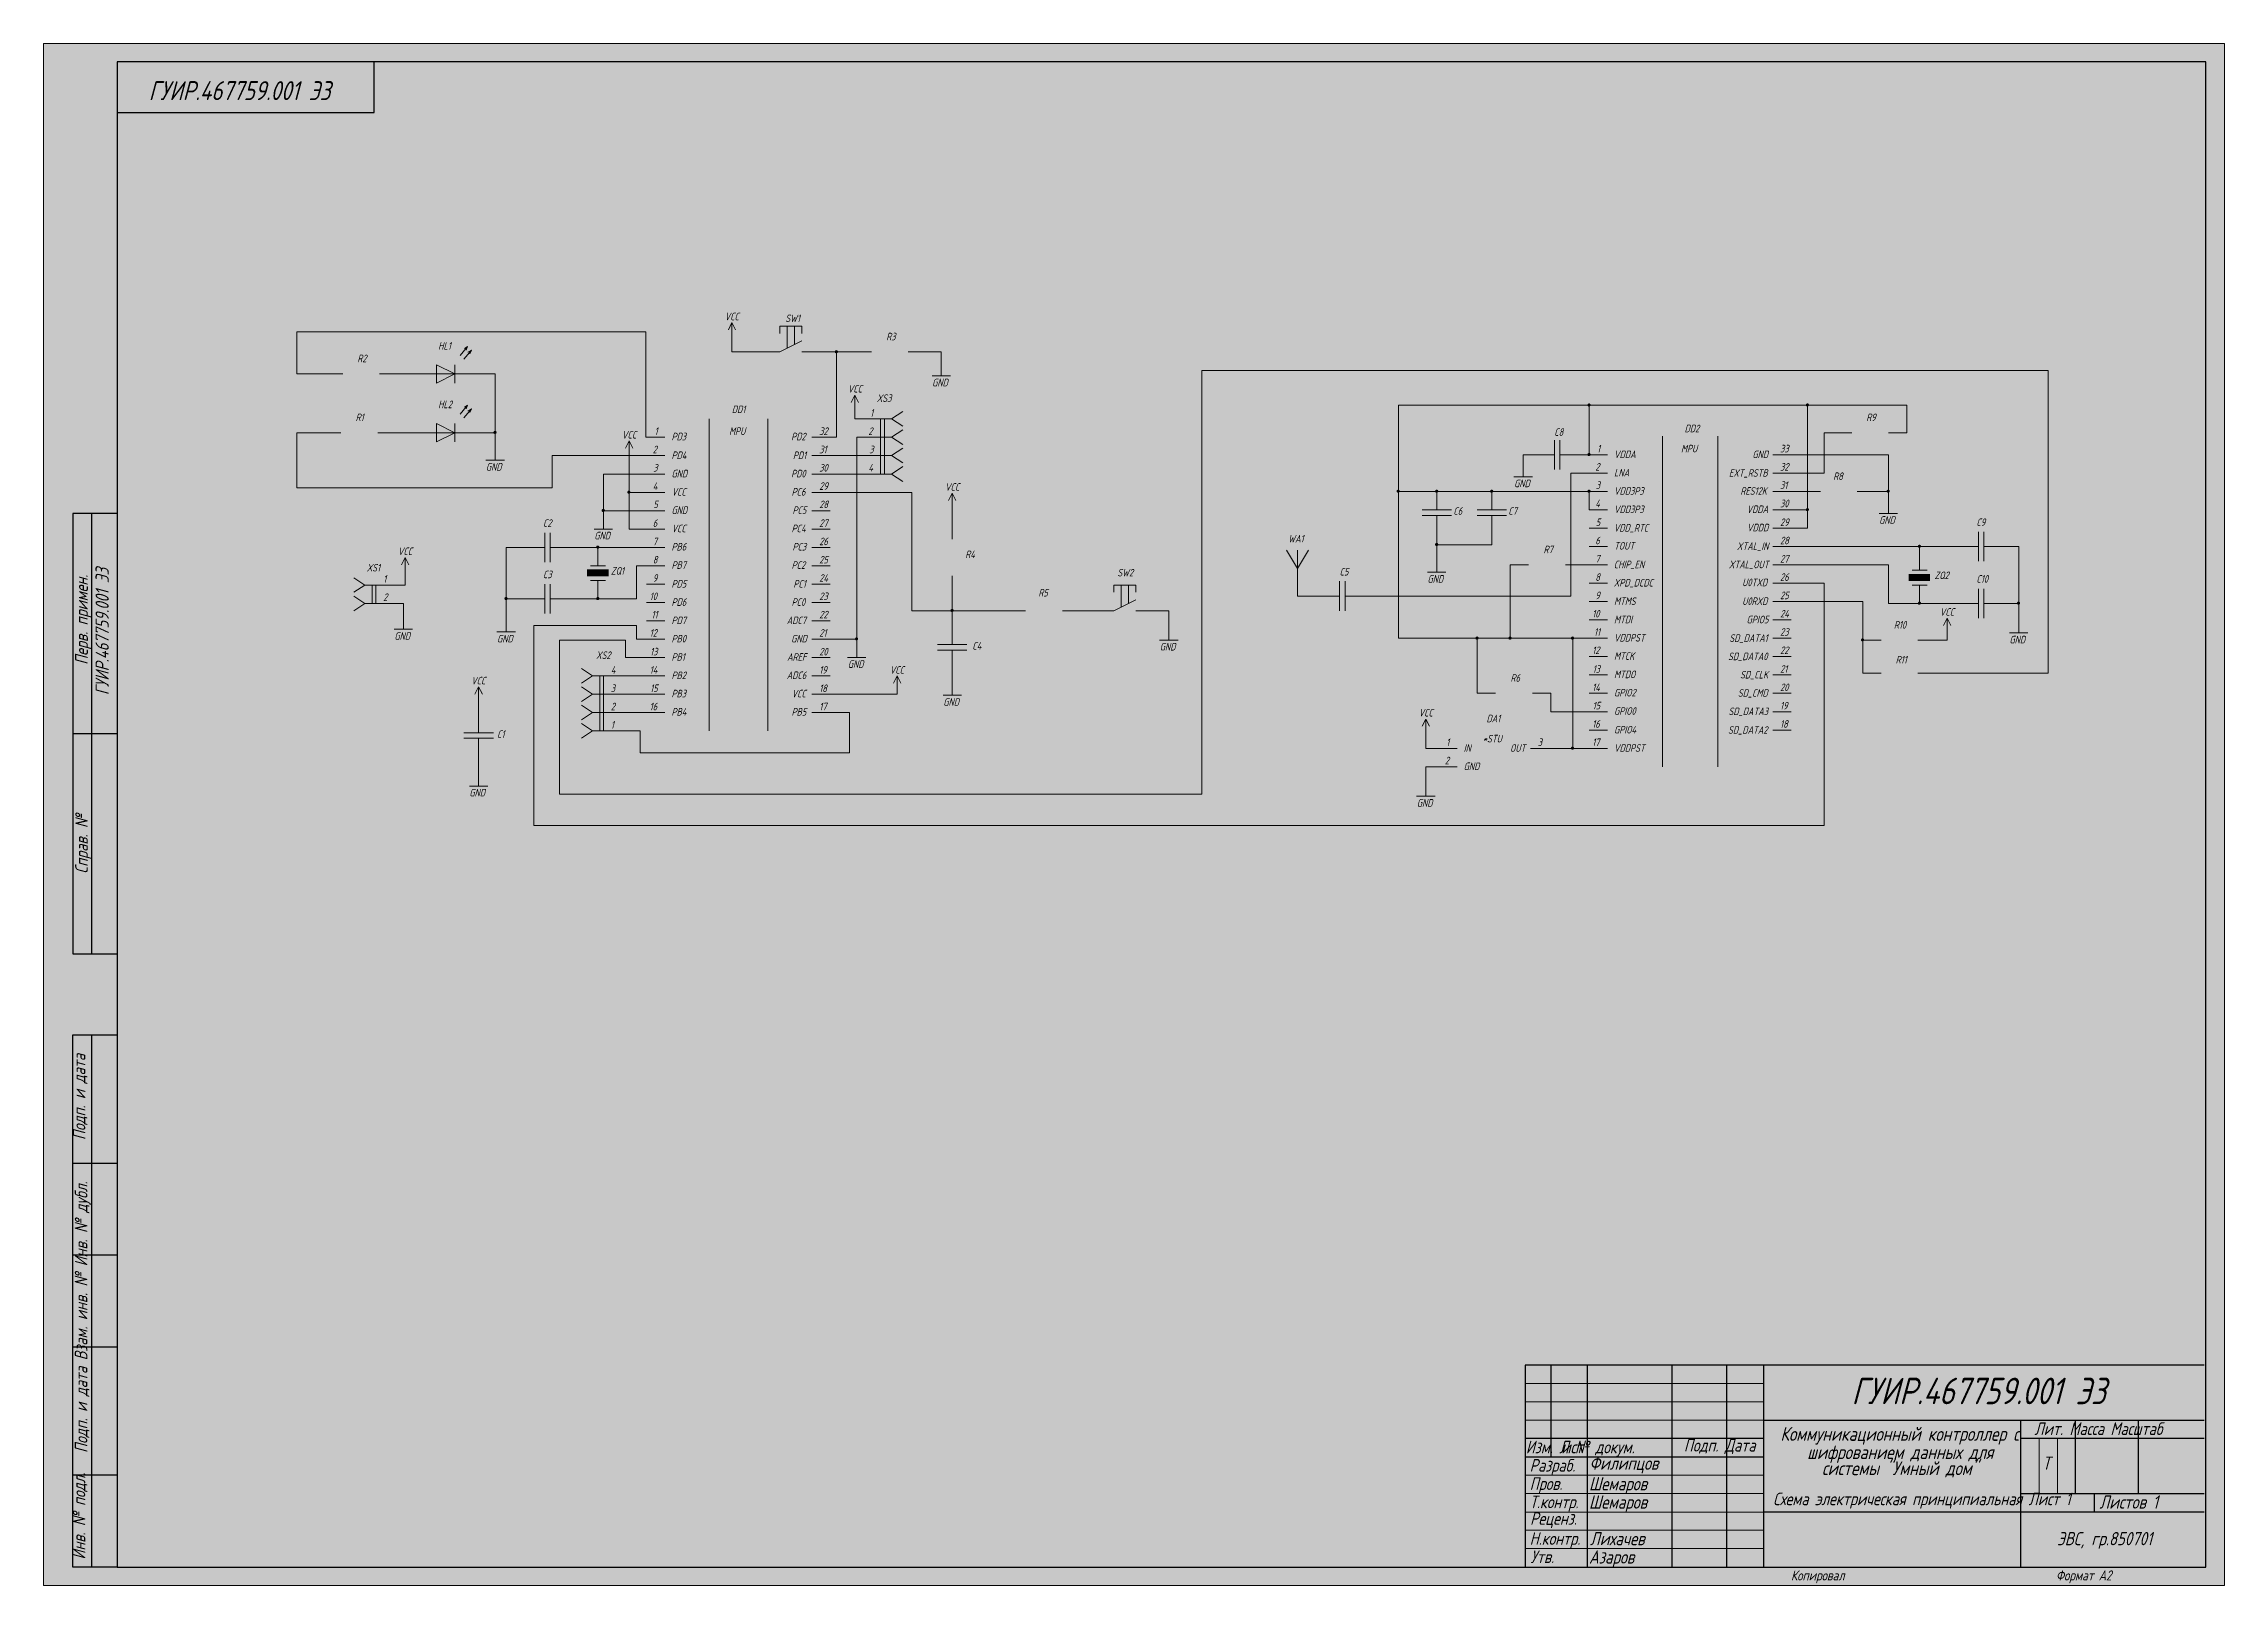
# Model space of a CAD drawing. Header units: millimetres. Extents: x 2077 to 4876, y 366 to 973.
# Drawn here: x 4267 to 4876, y 409 to 839 of the extents above; entities that cross this region are included whole.
import ezdxf

# ---------------------------------------------------------------- set-up
doc = ezdxf.new("R2010")
doc.units = ezdxf.units.MM
doc.layers.add('PDF_Geometry', color=7, linetype='Continuous')
doc.layers.add('PDF_Text', color=7, linetype='Continuous')
doc.layers.add('PDF_Solid Fills', color=7, linetype='Continuous', true_color=0x0d0d0d)
doc.styles.add('PDF GOST type A Italic', font='')
doc.styles.get('PDF GOST type A Italic').set_extended_font_data('GOST type A', italic=True)

msp = doc.modelspace()

# ---------------------------------------------------------------- hatches: boundary and pattern name
at = {"layer": 'PDF_Solid Fills', "true_color": 0xfdfdfd, "transparency": 33554559}
for points in [[(4384.47, 746.62, 0.414209), (4379.41, 751.68), (4379.41, 751.68, 0.413615), (4374.35, 746.63), (4374.35, 746.63, 0.414132), (4379.42, 741.56), (4379.42, 741.56, 0.413692)], [(4384.47, 730.23, 0.414209), (4379.41, 735.3), (4379.41, 735.3, 0.413615), (4374.35, 730.24), (4374.35, 730.24, 0.414132), (4379.42, 725.17), (4379.42, 725.17, 0.413692)]]:
    msp.add_hatch(color=7, dxfattribs=at).paths.add_polyline_path(points)
at = {"layer": 'PDF_Solid Fills', "transparency": 33554559}
for points in [[(4488.93, 752.76, 0.419491), (4488.48, 753.22), (4488.48, 753.22, 0.413793), (4488.02, 752.76), (4488.02, 752.76, 0.419865), (4488.48, 752.3), (4488.48, 752.3, 0.413405)], [(4488.93, 752.76, 0.419491), (4488.48, 753.22), (4488.48, 753.22, 0.413793), (4488.02, 752.76), (4488.02, 752.76, 0.419865), (4488.48, 752.3), (4488.48, 752.3, 0.413405)], [(4698.88, 737.9, 0.419491), (4698.42, 738.36), (4698.42, 738.36, 0.413793), (4697.97, 737.91), (4697.97, 737.91, 0.419491), (4698.43, 737.45), (4698.43, 737.45, 0.413793)], [(4698.88, 737.9, 0.419491), (4698.42, 738.36), (4698.42, 738.36, 0.413793), (4697.97, 737.91), (4697.97, 737.91, 0.419491), (4698.43, 737.45), (4698.43, 737.45, 0.413793)], [(4698.88, 737.9, 0.419491), (4698.42, 738.36), (4698.42, 738.36, 0.413793), (4697.97, 737.91), (4697.97, 737.91, 0.419491), (4698.43, 737.45), (4698.43, 737.45, 0.413793)], [(4759.8, 737.9, 0.419118), (4759.34, 738.36), (4759.34, 738.36, 0.413793), (4758.89, 737.91), (4758.89, 737.91, 0.419118), (4759.35, 737.45), (4759.35, 737.45, 0.413793)], [(4759.8, 737.9, 0.419118), (4759.34, 738.36), (4759.34, 738.36, 0.413793), (4758.89, 737.91), (4758.89, 737.91, 0.419118), (4759.35, 737.45), (4759.35, 737.45, 0.413793)], [(4393.71, 730.23, 0.419491), (4393.25, 730.69), (4393.25, 730.69, 0.414655), (4392.8, 730.24), (4392.8, 730.24, 0.419492), (4393.26, 729.78), (4393.26, 729.78, 0.412931)], [(4698.88, 724.09, 0.419865), (4698.42, 724.55), (4698.42, 724.55, 0.413793), (4697.97, 724.1), (4697.97, 724.1, 0.419865), (4698.43, 723.64), (4698.43, 723.64, 0.413793)], [(4698.88, 724.09, 0.419865), (4698.42, 724.55), (4698.42, 724.55, 0.413793), (4697.97, 724.1), (4697.97, 724.1, 0.419865), (4698.43, 723.64), (4698.43, 723.64, 0.413793)], [(4698.88, 724.09, 0.419865), (4698.42, 724.55), (4698.42, 724.55, 0.413793), (4697.97, 724.1), (4697.97, 724.1, 0.419865), (4698.43, 723.64), (4698.43, 723.64, 0.413793)], [(4698.88, 724.09, 0.419865), (4698.42, 724.55), (4698.42, 724.55, 0.413793), (4697.97, 724.1), (4697.97, 724.1, 0.419865), (4698.43, 723.64), (4698.43, 723.64, 0.413793)], [(4431.06, 713.58, 0.419966), (4430.6, 714.04), (4430.6, 714.04, 0.413793), (4430.15, 713.59), (4430.15, 713.59, 0.419118), (4430.61, 713.13), (4430.61, 713.13, 0.414655)], [(4431.06, 713.58, 0.419966), (4430.6, 714.04), (4430.6, 714.04, 0.413793), (4430.15, 713.59), (4430.15, 713.59, 0.419118), (4430.61, 713.13), (4430.61, 713.13, 0.414655)], [(4645.63, 713.85, 0.418644), (4645.17, 714.3), (4645.17, 714.3, 0.413793), (4644.72, 713.85), (4644.72, 713.85, 0.419491), (4645.18, 713.4), (4645.18, 713.4, 0.412931)], [(4645.63, 713.85, 0.418644), (4645.17, 714.3), (4645.17, 714.3, 0.413793), (4644.72, 713.85), (4644.72, 713.85, 0.419491), (4645.18, 713.4), (4645.18, 713.4, 0.412931)], [(4645.63, 713.85, 0.418644), (4645.17, 714.3), (4645.17, 714.3, 0.413793), (4644.72, 713.85), (4644.72, 713.85, 0.419491), (4645.18, 713.4), (4645.18, 713.4, 0.412931)], [(4656.38, 713.85, 0.419491), (4655.92, 714.3), (4655.92, 714.3, 0.413793), (4655.47, 713.85), (4655.47, 713.85, 0.419491), (4655.93, 713.4), (4655.93, 713.4, 0.413793)], [(4656.38, 713.85, 0.419491), (4655.92, 714.3), (4655.92, 714.3, 0.413793), (4655.47, 713.85), (4655.47, 713.85, 0.419491), (4655.93, 713.4), (4655.93, 713.4, 0.413793)], [(4656.38, 713.85, 0.419491), (4655.92, 714.3), (4655.92, 714.3, 0.413793), (4655.47, 713.85), (4655.47, 713.85, 0.419491), (4655.93, 713.4), (4655.93, 713.4, 0.413793)], [(4656.38, 713.85, 0.419491), (4655.92, 714.3), (4655.92, 714.3, 0.413793), (4655.47, 713.85), (4655.47, 713.85, 0.419491), (4655.93, 713.4), (4655.93, 713.4, 0.413793)], [(4671.73, 713.85, 0.419491), (4671.27, 714.3), (4671.27, 714.3, 0.413793), (4670.82, 713.85), (4670.82, 713.85, 0.419491), (4671.28, 713.4), (4671.28, 713.4, 0.413793)], [(4671.73, 713.85, 0.419491), (4671.27, 714.3), (4671.27, 714.3, 0.413793), (4670.82, 713.85), (4670.82, 713.85, 0.419491), (4671.28, 713.4), (4671.28, 713.4, 0.413793)], [(4671.73, 713.85, 0.419491), (4671.27, 714.3), (4671.27, 714.3, 0.413793), (4670.82, 713.85), (4670.82, 713.85, 0.419491), (4671.28, 713.4), (4671.28, 713.4, 0.413793)], [(4671.73, 713.85, 0.419491), (4671.27, 714.3), (4671.27, 714.3, 0.413793), (4670.82, 713.85), (4670.82, 713.85, 0.419491), (4671.28, 713.4), (4671.28, 713.4, 0.413793)], [(4698.88, 713.85, 0.419491), (4698.42, 714.3), (4698.42, 714.3, 0.413793), (4697.97, 713.85), (4697.97, 713.85, 0.419491), (4698.43, 713.4), (4698.43, 713.4, 0.413793)], [(4698.88, 713.85, 0.419491), (4698.42, 714.3), (4698.42, 714.3, 0.413793), (4697.97, 713.85), (4697.97, 713.85, 0.419491), (4698.43, 713.4), (4698.43, 713.4, 0.413793)], [(4698.88, 713.85, 0.419491), (4698.42, 714.3), (4698.42, 714.3, 0.413793), (4697.97, 713.85), (4697.97, 713.85, 0.419491), (4698.43, 713.4), (4698.43, 713.4, 0.413793)], [(4698.88, 713.85, 0.419491), (4698.42, 714.3), (4698.42, 714.3, 0.413793), (4697.97, 713.85), (4697.97, 713.85, 0.419491), (4698.43, 713.4), (4698.43, 713.4, 0.413793)], [(4782.33, 713.85, 0.419118), (4781.87, 714.3), (4781.87, 714.3, 0.413793), (4781.42, 713.85), (4781.42, 713.85, 0.419118), (4781.88, 713.4), (4781.88, 713.4, 0.413793)], [(4782.33, 713.85, 0.419118), (4781.87, 714.3), (4781.87, 714.3, 0.413793), (4781.42, 713.85), (4781.42, 713.85, 0.419118), (4781.88, 713.4), (4781.88, 713.4, 0.413793)], [(4423.91, 708.49, 0.419492), (4423.45, 708.94), (4423.45, 708.94, 0.414655), (4423, 708.49), (4423, 708.49, 0.419491), (4423.45, 708.03), (4423.45, 708.03, 0.412931)], [(4423.91, 708.49, 0.419492), (4423.45, 708.94), (4423.45, 708.94, 0.414655), (4423, 708.49), (4423, 708.49, 0.419491), (4423.45, 708.03), (4423.45, 708.03, 0.412931)], [(4423.91, 708.49, 0.419492), (4423.45, 708.94), (4423.45, 708.94, 0.414655), (4423, 708.49), (4423, 708.49, 0.419491), (4423.45, 708.03), (4423.45, 708.03, 0.412931)], [(4759.8, 708.72, 0.419491), (4759.34, 709.18), (4759.34, 709.18, 0.413793), (4758.89, 708.73), (4758.89, 708.73, 0.419491), (4759.35, 708.27), (4759.35, 708.27, 0.413793)], [(4759.8, 708.72, 0.419491), (4759.34, 709.18), (4759.34, 709.18, 0.413793), (4758.89, 708.73), (4758.89, 708.73, 0.419491), (4759.35, 708.27), (4759.35, 708.27, 0.413793)], [(4759.8, 708.72, 0.419491), (4759.34, 709.18), (4759.34, 709.18, 0.413793), (4758.89, 708.73), (4758.89, 708.73, 0.419491), (4759.35, 708.27), (4759.35, 708.27, 0.413793)], [(4422.37, 698.24, 0.419118), (4421.91, 698.7), (4421.91, 698.7, 0.414655), (4421.46, 698.25), (4421.46, 698.25, 0.420814), (4421.92, 697.79), (4421.92, 697.79, 0.414655)], [(4422.37, 698.24, 0.419118), (4421.91, 698.7), (4421.91, 698.7, 0.414655), (4421.46, 698.25), (4421.46, 698.25, 0.420814), (4421.92, 697.79), (4421.92, 697.79, 0.414655)], [(4422.37, 698.24, 0.419118), (4421.91, 698.7), (4421.91, 698.7, 0.414655), (4421.46, 698.25), (4421.46, 698.25, 0.420814), (4421.92, 697.79), (4421.92, 697.79, 0.414655)], [(4656.38, 698.99, 0.419865), (4655.92, 699.45), (4655.92, 699.45, 0.413793), (4655.47, 699), (4655.47, 699, 0.419865), (4655.93, 698.54), (4655.93, 698.54, 0.413793)], [(4656.38, 698.99, 0.419865), (4655.92, 699.45), (4655.92, 699.45, 0.413793), (4655.47, 699), (4655.47, 699, 0.419865), (4655.93, 698.54), (4655.93, 698.54, 0.413793)], [(4656.38, 698.99, 0.419865), (4655.92, 699.45), (4655.92, 699.45, 0.413793), (4655.47, 699), (4655.47, 699, 0.419865), (4655.93, 698.54), (4655.93, 698.54, 0.413793)], [(4791.04, 698.5, 0.419865), (4790.58, 698.95), (4790.58, 698.95, 0.413793), (4790.13, 698.5), (4790.13, 698.5, 0.419865), (4790.59, 698.04), (4790.59, 698.04, 0.413793)], [(4791.04, 698.5, 0.419865), (4790.58, 698.95), (4790.58, 698.95, 0.413793), (4790.13, 698.5), (4790.13, 698.5, 0.419865), (4790.59, 698.04), (4790.59, 698.04, 0.413793)], [(4396.77, 683.91, 0.419118), (4396.32, 684.37), (4396.32, 684.37, 0.413793), (4395.87, 683.91), (4395.87, 683.91, 0.419966), (4396.32, 683.46), (4396.32, 683.46, 0.414655)], [(4396.77, 683.91, 0.419118), (4396.32, 684.37), (4396.32, 684.37, 0.413793), (4395.87, 683.91), (4395.87, 683.91, 0.419966), (4396.32, 683.46), (4396.32, 683.46, 0.414655)], [(4422.37, 683.91, 0.419118), (4421.91, 684.37), (4421.91, 684.37, 0.414655), (4421.46, 683.91), (4421.46, 683.91, 0.420814), (4421.92, 683.46), (4421.92, 683.46, 0.414655)], [(4422.37, 683.91, 0.419118), (4421.91, 684.37), (4421.91, 684.37, 0.414655), (4421.46, 683.91), (4421.46, 683.91, 0.420814), (4421.92, 683.46), (4421.92, 683.46, 0.414655)], [(4791.04, 682.61, 0.419865), (4790.58, 683.07), (4790.58, 683.07, 0.413793), (4790.13, 682.62), (4790.13, 682.62, 0.419865), (4790.59, 682.16), (4790.59, 682.16, 0.413793)], [(4791.04, 682.61, 0.419865), (4790.58, 683.07), (4790.58, 683.07, 0.413793), (4790.13, 682.62), (4790.13, 682.62, 0.419865), (4790.59, 682.16), (4790.59, 682.16, 0.413793)], [(4818.69, 682.61, 0.419491), (4818.24, 683.07), (4818.24, 683.07, 0.413318), (4817.78, 682.62), (4817.78, 682.62, 0.419018), (4818.24, 682.16), (4818.24, 682.16, 0.413793)], [(4818.69, 682.61, 0.419491), (4818.24, 683.07), (4818.24, 683.07, 0.413318), (4817.78, 682.62), (4817.78, 682.62, 0.419018), (4818.24, 682.16), (4818.24, 682.16, 0.413793)], [(4818.69, 682.61, 0.419491), (4818.24, 683.07), (4818.24, 683.07, 0.413318), (4817.78, 682.62), (4817.78, 682.62, 0.419018), (4818.24, 682.16), (4818.24, 682.16, 0.413793)], [(4521.19, 680.58, 0.419118), (4520.73, 681.04), (4520.73, 681.04, 0.413793), (4520.28, 680.58), (4520.28, 680.58, 0.419491), (4520.74, 680.13), (4520.74, 680.13, 0.413405)], [(4521.19, 680.58, 0.419118), (4520.73, 681.04), (4520.73, 681.04, 0.413793), (4520.28, 680.58), (4520.28, 680.58, 0.419491), (4520.74, 680.13), (4520.74, 680.13, 0.413405)], [(4494.55, 672.64, 0.419018), (4494.09, 673.1), (4494.09, 673.1, 0.413793), (4493.64, 672.65), (4493.64, 672.65, 0.419018), (4494.1, 672.19), (4494.1, 672.19, 0.412069)], [(4494.55, 672.64, 0.419018), (4494.09, 673.1), (4494.09, 673.1, 0.413793), (4493.64, 672.65), (4493.64, 672.65, 0.419018), (4494.1, 672.19), (4494.1, 672.19, 0.412069)], [(4667.64, 672.87, 0.419118), (4667.19, 673.33), (4667.19, 673.33, 0.413793), (4666.73, 672.88), (4666.73, 672.88, 0.419118), (4667.19, 672.42), (4667.19, 672.42, 0.413793)], [(4676.85, 672.87, 0.419491), (4676.39, 673.33), (4676.39, 673.33, 0.413793), (4675.94, 672.88), (4675.94, 672.88, 0.419491), (4676.4, 672.42), (4676.4, 672.42, 0.413793)], [(4694.28, 672.87, 0.419491), (4693.82, 673.33), (4693.82, 673.33, 0.413793), (4693.37, 672.88), (4693.37, 672.88, 0.419491), (4693.83, 672.42), (4693.83, 672.42, 0.413793)], [(4694.28, 672.87, 0.419491), (4693.82, 673.33), (4693.82, 673.33, 0.413793), (4693.37, 672.88), (4693.37, 672.88, 0.419491), (4693.83, 672.42), (4693.83, 672.42, 0.413793)], [(4775.18, 672.38, 0.418172), (4774.72, 672.84), (4774.72, 672.84, 0.412931), (4774.27, 672.39), (4774.27, 672.39, 0.419865), (4774.73, 671.93), (4774.73, 671.93, 0.412931)], [(4775.18, 672.38, 0.418172), (4774.72, 672.84), (4774.72, 672.84, 0.412931), (4774.27, 672.39), (4774.27, 672.39, 0.419865), (4774.73, 671.93), (4774.73, 671.93, 0.412931)], [(4775.18, 672.38, 0.418172), (4774.72, 672.84), (4774.72, 672.84, 0.412931), (4774.27, 672.39), (4774.27, 672.39, 0.419865), (4774.73, 671.93), (4774.73, 671.93, 0.412931)], [(4775.18, 672.38, 0.418172), (4774.72, 672.84), (4774.72, 672.84, 0.412931), (4774.27, 672.39), (4774.27, 672.39, 0.419865), (4774.73, 671.93), (4774.73, 671.93, 0.412931)], [(4694.28, 642.16, 0.419491), (4693.82, 642.62), (4693.82, 642.62, 0.413793), (4693.37, 642.16), (4693.37, 642.16, 0.420339), (4693.83, 641.71), (4693.83, 641.71, 0.414655)]]:
    msp.add_hatch(color=256, dxfattribs=at).paths.add_polyline_path(points)

# ---------------------------------------------------------------- linework, layer by layer
at = {"layer": 'PDF_Geometry', "lineweight": 9}
msp.add_lwpolyline([(4267.34, 838.71), (4875.66, 838.71), (4875.66, 408.61), (4267.34, 408.61)], close=True, dxfattribs=at)
at = {"layer": 'PDF_Geometry', "lineweight": 25}
for points in [[(4287.81, 819.52), (4359.5, 819.52), (4359.5, 833.85)], [(4287.81, 707.64), (4275.53, 707.64), (4275.53, 584.76), (4287.81, 584.76)], [(4280.66, 707.64), (4280.66, 584.76)], [(4287.81, 646.2), (4275.53, 646.2)], [(4287.81, 413.74), (4275.53, 413.74), (4275.53, 562.24), (4287.81, 562.24)], [(4280.66, 562.24), (4280.66, 413.74)], [(4275.53, 526.39), (4287.81, 526.39)], [(4287.81, 500.77), (4275.53, 500.77)], [(4275.53, 475.17), (4287.81, 475.17)], [(4870.01, 470.05), (4680.57, 470.05), (4680.57, 413.74)], [(4687.73, 470.05), (4687.73, 444.46)], [(4697.97, 413.74), (4697.97, 470.05)], [(4721.54, 470.05), (4721.54, 413.74)], [(4736.88, 413.74), (4736.88, 470.05)], [(4747.14, 470.05), (4747.14, 413.74)], [(4747.14, 454.7), (4870.01, 454.7)], [(4818.83, 454.7), (4818.83, 413.74)], [(4834.17, 434.21), (4834.17, 454.7)], [(4851.6, 454.7), (4851.6, 434.21)], [(4747.14, 449.58), (4680.57, 449.58)], [(4680.57, 444.46), (4747.14, 444.46)], [(4870.01, 449.58), (4818.83, 449.58)], [(4287.81, 439.33), (4275.53, 439.33)], [(4818.83, 434.21), (4870.01, 434.21)], [(4839.3, 434.21), (4839.3, 429.08)], [(4870.01, 429.08), (4747.14, 429.08)]]:
    msp.add_lwpolyline(points, dxfattribs=at)
msp.add_lwpolyline([(4287.81, 833.62), (4287.81, 413.74), (4870.53, 413.74), (4870.53, 833.62)], close=True, dxfattribs=at)
at = {"layer": 'PDF_Geometry', "lineweight": 9}
for points in [[(4458.35, 758.86), (4459.36, 760.89), (4459.36, 755.77)], [(4460.37, 758.86), (4459.36, 760.89)], [(4478.82, 755.77), (4472.68, 752.69), (4467.55, 752.69)], [(4472.68, 757.82), (4472.68, 759.88), (4478.82, 759.88), (4478.82, 757.82)], [(4474.71, 753.74), (4474.71, 759.88)], [(4476.77, 759.88), (4476.77, 754.76)], [(4369.23, 746.55), (4374.35, 746.55), (4376.93, 746.55), (4376.93, 749.13), (4382.02, 746.55), (4376.93, 744.01), (4376.93, 746.55), (4382.02, 746.55), (4382.02, 749.13)], [(4383.56, 751.68), (4385.62, 754.23)], [(4384.6, 750.67), (4386.66, 753.22)], [(4384.71, 753.63), (4385.62, 754.23), (4385.25, 753.22)], [(4385.72, 752.62), (4386.66, 753.22), (4386.26, 752.18)], [(4478.82, 752.69), (4483.94, 752.69)], [(4498.28, 752.69), (4493.15, 752.69)], [(4508.53, 752.69), (4513.62, 752.69)], [(4517.73, 746.04), (4517.73, 751.16)], [(4350.82, 746.55), (4345.69, 746.55)], [(4361.03, 746.55), (4366.16, 746.55)], [(4389.73, 746.55), (4384.6, 746.55), (4382.02, 746.55), (4382.02, 744.01)], [(4520.28, 746.04), (4515.19, 746.04)], [(4383.56, 735.3), (4385.62, 737.84)], [(4384.6, 734.28), (4386.66, 736.83)], [(4384.71, 737.27), (4385.62, 737.84), (4385.25, 736.83)], [(4385.72, 736.23), (4386.66, 736.83), (4386.26, 735.82)], [(4492.63, 738.63), (4493.67, 740.68), (4493.67, 735.55)], [(4494.68, 738.63), (4493.67, 740.68)], [(4506.99, 731.97), (4503.9, 734.02), (4506.99, 736.07)], [(4350.29, 730.17), (4345.17, 730.17)], [(4360.54, 730.17), (4365.67, 730.17)], [(4369.23, 730.17), (4374.35, 730.17), (4376.93, 730.17), (4376.93, 732.74), (4382.02, 730.17), (4376.93, 727.63), (4376.93, 730.17), (4382.02, 730.17), (4382.02, 732.74)], [(4389.73, 730.17), (4384.6, 730.17), (4382.02, 730.17), (4382.02, 727.63)], [(4452.97, 734.02), (4452.97, 646.96)], [(4469.35, 734.02), (4469.35, 646.96)], [(4500.82, 734.02), (4495.7, 734.02)], [(4503.9, 718.65), (4500.82, 718.65), (4500.82, 734.02), (4503.9, 734.02)], [(4501.87, 718.65), (4501.87, 734.02)], [(4506.99, 726.84), (4503.9, 728.89), (4506.99, 730.95)], [(4771.72, 730.17), (4766.59, 730.17)], [(4781.94, 730.17), (4787.07, 730.17)], [(4393.31, 722.5), (4393.31, 727.63)], [(4429.66, 725.83), (4430.67, 727.88), (4430.67, 722.75)], [(4431.71, 725.83), (4430.67, 727.88)], [(4440.66, 728.89), (4435.54, 728.89)], [(4481.63, 728.89), (4486.76, 728.89)], [(4503.9, 728.89), (4500.82, 728.89), (4495.7, 728.89)], [(4506.99, 721.72), (4503.9, 723.77), (4506.99, 725.83)], [(4688.76, 724.03), (4683.64, 724.03)], [(4688.76, 728.12), (4688.76, 719.92)], [(4690.3, 728.12), (4690.3, 719.92)], [(4690.3, 724.03), (4695.42, 724.03)], [(4703.61, 724.03), (4698.49, 724.03)], [(4718.96, 729.16), (4718.96, 637)], [(4734.34, 729.16), (4734.34, 637)], [(4749.68, 724.03), (4754.81, 724.03)], [(4395.87, 722.5), (4390.74, 722.5)], [(4440.66, 723.77), (4435.54, 723.77)], [(4440.66, 718.65), (4435.54, 718.65)], [(4481.63, 723.77), (4486.76, 723.77)], [(4481.63, 718.65), (4486.76, 718.65)], [(4503.9, 723.77), (4500.82, 723.77), (4495.7, 723.77)], [(4500.82, 718.65), (4495.7, 718.65)], [(4506.99, 716.59), (4503.9, 718.65), (4506.99, 720.7)], [(4682.62, 717.89), (4677.5, 717.89)], [(4680.05, 717.89), (4680.05, 723.02)], [(4703.61, 718.91), (4698.49, 718.91)], [(4749.68, 718.91), (4754.81, 718.91)], [(4440.66, 713.52), (4435.54, 713.52)], [(4481.63, 713.52), (4486.76, 713.52)], [(4519.78, 711.23), (4520.8, 713.29), (4520.8, 708.17)], [(4521.82, 711.23), (4520.8, 713.29)], [(4655.99, 708.66), (4655.99, 713.78)], [(4671.33, 708.66), (4671.33, 713.78)], [(4703.61, 713.78), (4698.49, 713.78)], [(4749.68, 713.78), (4754.81, 713.78)], [(4763, 713.78), (4757.87, 713.78)], [(4773.25, 713.78), (4778.38, 713.78)], [(4781.94, 707.64), (4781.94, 712.77)], [(4423.52, 703.3), (4423.52, 708.42)], [(4440.66, 708.42), (4435.54, 708.42)], [(4481.63, 708.42), (4486.76, 708.42)], [(4651.88, 708.66), (4660.07, 708.66)], [(4651.88, 707.12), (4660.07, 707.12)], [(4655.99, 707.12), (4655.99, 702.03)], [(4667.25, 708.66), (4675.45, 708.66)], [(4667.25, 707.12), (4675.45, 707.12)], [(4671.33, 707.12), (4671.33, 702.03)], [(4703.61, 708.66), (4698.49, 708.66)], [(4749.68, 708.66), (4754.81, 708.66)], [(4784.51, 707.64), (4779.39, 707.64)], [(4407.13, 702.26), (4407.13, 694.07)], [(4408.66, 702.26), (4408.66, 694.07)], [(4426.07, 703.3), (4420.94, 703.3)], [(4440.66, 703.3), (4435.54, 703.3)], [(4481.63, 703.3), (4486.76, 703.3)], [(4520.8, 700.46), (4520.8, 705.59)], [(4703.61, 703.56), (4698.49, 703.56)], [(4749.68, 703.56), (4754.81, 703.56)], [(4807.04, 702.52), (4807.04, 694.32)], [(4808.57, 702.52), (4808.57, 694.32)], [(4367.2, 693.31), (4368.21, 695.37), (4368.21, 690.24)], [(4369.23, 693.31), (4368.21, 695.37)], [(4407.13, 698.18), (4402, 698.18)], [(4408.66, 698.18), (4413.79, 698.18)], [(4421.98, 693.05), (4421.98, 698.18)], [(4440.66, 698.18), (4435.54, 698.18)], [(4481.63, 698.18), (4486.76, 698.18)], [(4620.14, 697.4), (4617.07, 692.27), (4614.01, 697.4)], [(4617.07, 687.17), (4617.07, 692.27), (4617.07, 697.4)], [(4655.99, 691.26), (4655.99, 696.38)], [(4703.61, 698.43), (4698.49, 698.43)], [(4749.68, 698.43), (4754.81, 698.43)], [(4790.65, 691.78), (4790.65, 696.9)], [(4807.04, 698.43), (4801.92, 698.43)], [(4808.57, 698.43), (4813.7, 698.43)], [(4353.88, 689.72), (4356.95, 687.66), (4353.88, 685.64)], [(4356.95, 687.66), (4360.02, 687.66), (4360.02, 682.55), (4356.95, 682.55)], [(4359.01, 687.66), (4359.01, 682.55)], [(4360.02, 687.66), (4365.15, 687.66)], [(4407.13, 687.93), (4407.13, 679.74)], [(4408.66, 687.93), (4408.66, 679.74)], [(4419.93, 693.05), (4424.04, 693.05)], [(4419.93, 688.96), (4424.04, 688.96)], [(4421.98, 688.96), (4421.98, 683.84)], [(4440.66, 693.05), (4435.54, 693.05)], [(4440.66, 687.93), (4435.54, 687.93)], [(4481.63, 693.05), (4486.76, 693.05)], [(4481.63, 687.93), (4486.76, 687.93)], [(4520.8, 690.24), (4520.8, 685.12)], [(4565.85, 685.64), (4565.85, 687.66), (4572.02, 687.66), (4572.02, 685.64)], [(4567.91, 681.53), (4567.91, 687.66)], [(4569.97, 687.66), (4569.97, 682.55)], [(4628.86, 688.71), (4628.86, 680.51)], [(4630.39, 688.71), (4630.39, 680.51)], [(4658.53, 691.26), (4653.41, 691.26)], [(4681.59, 693.31), (4676.46, 693.31)], [(4691.83, 693.31), (4696.96, 693.31)], [(4703.61, 693.31), (4698.49, 693.31)], [(4703.61, 688.19), (4698.49, 688.19)], [(4749.68, 693.31), (4754.81, 693.31)], [(4749.68, 688.19), (4754.81, 688.19)], [(4788.6, 691.78), (4792.71, 691.78)], [(4788.6, 687.66), (4792.71, 687.66)], [(4790.65, 687.66), (4790.65, 682.55)], [(4353.88, 684.6), (4356.95, 682.55), (4353.88, 680.51)], [(4360.02, 682.55), (4365.15, 682.55)], [(4407.13, 683.84), (4402, 683.84)], [(4408.66, 683.84), (4413.79, 683.84)], [(4440.66, 682.8), (4435.54, 682.8)], [(4481.63, 682.8), (4486.76, 682.8)], [(4572.02, 683.58), (4565.85, 680.51), (4560.76, 680.51)], [(4628.86, 684.6), (4623.73, 684.6)], [(4630.39, 684.6), (4635.52, 684.6)], [(4703.61, 683.07), (4698.49, 683.07)], [(4749.68, 683.07), (4754.81, 683.07)], [(4807.04, 682.55), (4801.92, 682.55)], [(4807.04, 686.65), (4807.04, 678.46)], [(4808.57, 686.65), (4808.57, 678.46)], [(4808.57, 682.55), (4813.7, 682.55)], [(4370.27, 675.39), (4365.15, 675.39)], [(4367.69, 675.39), (4367.69, 680.51)], [(4396.39, 674.61), (4396.39, 679.74)], [(4440.66, 677.67), (4435.54, 677.67)], [(4481.63, 677.67), (4486.76, 677.67)], [(4520.8, 671.05), (4520.8, 676.14)], [(4541.27, 680.51), (4536.18, 680.51)], [(4551.52, 680.51), (4556.65, 680.51)], [(4572.02, 680.51), (4577.12, 680.51)], [(4581.23, 672.32), (4581.23, 677.44)], [(4703.61, 677.94), (4698.49, 677.94)], [(4749.68, 677.94), (4754.81, 677.94)], [(4797.31, 676.41), (4798.32, 678.46), (4798.32, 673.33)], [(4799.37, 676.41), (4798.32, 678.46)], [(4818.3, 674.38), (4818.3, 679.47)], [(4398.94, 674.61), (4393.81, 674.61)], [(4440.66, 672.58), (4435.54, 672.58)], [(4481.63, 672.58), (4486.76, 672.58)], [(4494.16, 667.46), (4494.16, 672.58)], [(4516.72, 671.05), (4524.91, 671.05)], [(4516.72, 669.51), (4524.91, 669.51)], [(4520.8, 669.51), (4520.8, 664.39)], [(4583.78, 672.32), (4578.65, 672.32)], [(4703.61, 672.81), (4698.49, 672.81)], [(4749.68, 672.81), (4754.81, 672.81)], [(4779.91, 672.32), (4774.79, 672.32)], [(4790.13, 672.32), (4795.26, 672.32)], [(4820.86, 674.38), (4815.75, 674.38)], [(4417.38, 664.39), (4420.45, 662.33), (4417.38, 660.28)], [(4440.66, 667.46), (4435.54, 667.46)], [(4481.63, 667.46), (4486.76, 667.46)], [(4496.74, 667.46), (4491.62, 667.46)], [(4703.61, 667.72), (4698.49, 667.72)], [(4749.68, 667.72), (4754.81, 667.72)], [(4779.91, 663.09), (4774.79, 663.09)], [(4790.13, 663.09), (4795.26, 663.09)], [(4387.67, 657.2), (4388.68, 659.26), (4388.68, 654.14)], [(4389.73, 657.2), (4388.68, 659.26)], [(4417.38, 659.26), (4420.45, 657.2), (4417.38, 655.15)], [(4420.45, 662.33), (4423.52, 662.33), (4423.52, 646.96), (4420.45, 646.96)], [(4420.45, 657.2), (4423.52, 657.2), (4428.64, 657.2)], [(4422.5, 662.33), (4422.5, 646.96)], [(4423.52, 662.33), (4428.64, 662.33)], [(4440.66, 662.33), (4435.54, 662.33)], [(4440.66, 657.2), (4435.54, 657.2)], [(4481.63, 662.33), (4486.76, 662.33)], [(4481.63, 657.2), (4486.76, 657.2)], [(4504.42, 660.28), (4505.45, 662.33), (4505.45, 657.2)], [(4506.47, 660.28), (4505.45, 662.33)], [(4520.8, 656.95), (4520.8, 662.07)], [(4672.37, 657.47), (4667.25, 657.47)], [(4682.62, 657.47), (4687.73, 657.47)], [(4703.61, 662.59), (4698.49, 662.59)], [(4703.61, 657.47), (4698.49, 657.47)], [(4749.68, 662.59), (4754.81, 662.59)], [(4749.68, 657.47), (4754.81, 657.47)], [(4388.68, 646.47), (4388.68, 651.59)], [(4417.38, 654.14), (4420.45, 652.08), (4417.38, 650.03)], [(4420.45, 652.08), (4423.52, 652.08), (4428.64, 652.08)], [(4440.66, 652.08), (4435.54, 652.08)], [(4481.63, 652.08), (4486.76, 652.08)], [(4523.35, 656.95), (4518.25, 656.95)], [(4703.61, 652.34), (4698.49, 652.34)], [(4749.68, 652.34), (4754.81, 652.34)], [(4384.6, 646.47), (4392.8, 646.47)], [(4384.6, 644.93), (4392.8, 644.93)], [(4388.68, 644.93), (4388.68, 639.81)], [(4417.38, 649.01), (4420.45, 646.96), (4417.38, 644.93)], [(4423.52, 646.96), (4428.64, 646.96)], [(4651.88, 648.26), (4652.92, 650.29), (4652.92, 645.16)], [(4653.93, 648.26), (4652.92, 650.29)], [(4703.61, 647.22), (4698.49, 647.22)], [(4749.68, 647.22), (4754.81, 647.22)], [(4661.61, 642.1), (4656.51, 642.1)], [(4682.11, 642.1), (4687.23, 642.1)], [(4703.61, 642.1), (4698.49, 642.1)], [(4388.68, 631.61), (4388.68, 636.73)], [(4652.92, 628.8), (4652.92, 633.9)], [(4661.61, 637), (4656.51, 637)], [(4391.26, 631.61), (4386.14, 631.61)], [(4655.47, 628.8), (4650.34, 628.8)], [(4747.14, 464.93), (4680.57, 464.93)], [(4680.57, 459.83), (4747.14, 459.83)], [(4747.14, 454.7), (4680.57, 454.7)], [(4823.95, 434.21), (4823.95, 449.58)], [(4829.07, 449.58), (4829.07, 434.21)], [(4680.57, 439.33), (4747.14, 439.33)], [(4747.14, 434.21), (4680.57, 434.21)], [(4680.57, 429.08), (4747.14, 429.08)], [(4747.14, 423.98), (4680.57, 423.98)], [(4680.57, 418.86), (4747.14, 418.86)]]:
    msp.add_lwpolyline(points, dxfattribs=at)
at = {"layer": 'PDF_Geometry', "color": 28, "lineweight": 9, "true_color": 0x0d0d0d}
for points in [[(4435.54, 728.89), (4435.3, 728.89), (4435.3, 758.34), (4338.02, 758.34), (4338.02, 746.55), (4345.69, 746.55)], [(4467.55, 752.69), (4459.36, 752.69), (4459.36, 755.77)], [(4486.76, 728.89), (4488.54, 728.89), (4488.54, 752.69), (4483.94, 752.69)], [(4493.15, 752.69), (4488.54, 752.69)], [(4513.62, 752.69), (4517.73, 752.69), (4517.73, 751.16)], [(4366.16, 746.55), (4369.23, 746.55)], [(4389.73, 746.55), (4393.31, 746.55), (4393.31, 727.63)], [(4435.54, 667.46), (4429.66, 667.46), (4429.66, 672.32), (4411.22, 672.32), (4411.22, 629.3), (4590.44, 629.3), (4590.44, 747.57), (4826.5, 747.57), (4826.5, 663.09), (4795.26, 663.09)], [(4698.49, 737.84), (4645.24, 737.84), (4645.24, 713.78), (4655.99, 713.78), (4671.33, 713.78), (4698.49, 713.78), (4698.49, 708.66)], [(4759.41, 708.66), (4759.41, 737.84), (4698.49, 737.84), (4698.49, 724.03), (4695.42, 724.03)], [(4787.07, 730.17), (4787.07, 737.84), (4759.41, 737.84)], [(4435.54, 723.77), (4409.18, 723.77), (4409.18, 714.83), (4338.02, 714.83), (4338.02, 730.17), (4345.17, 730.17)], [(4365.67, 730.17), (4369.23, 730.17)], [(4389.73, 730.17), (4393.31, 730.17)], [(4495.7, 734.02), (4493.67, 734.02), (4493.67, 735.55)], [(4754.81, 718.91), (4764.01, 718.91), (4764.01, 730.17), (4766.59, 730.17)], [(4486.76, 672.58), (4494.16, 672.58), (4494.16, 728.89), (4495.7, 728.89)], [(4680.05, 723.02), (4680.05, 724.03), (4683.64, 724.03)], [(4754.81, 724.03), (4781.94, 724.03), (4781.94, 713.78)], [(4435.54, 708.42), (4423.52, 708.42), (4423.52, 718.65), (4435.54, 718.65)], [(4430.67, 713.52), (4430.67, 722.75)], [(4495.7, 723.77), (4486.76, 723.77)], [(4495.7, 718.65), (4486.76, 718.65)], [(4635.52, 684.6), (4693.37, 684.6), (4693.37, 718.91), (4698.49, 718.91)], [(4435.54, 703.3), (4430.67, 703.3), (4430.67, 713.52), (4435.54, 713.52)], [(4536.18, 680.51), (4520.8, 680.51), (4509.54, 680.51), (4509.54, 713.52), (4486.76, 713.52)], [(4645.24, 713.78), (4645.24, 672.81), (4693.89, 672.81)], [(4671.33, 713.78), (4671.33, 713.78)], [(4754.81, 713.78), (4757.87, 713.78)], [(4778.38, 713.78), (4781.94, 713.78), (4781.94, 712.77)], [(4520.8, 705.59), (4520.8, 708.17)], [(4754.81, 703.56), (4759.41, 703.56), (4759.41, 708.66), (4754.81, 708.66)], [(4655.99, 702.03), (4655.99, 698.93), (4671.33, 698.93), (4671.33, 702.03)], [(4402, 698.18), (4396.39, 698.18), (4396.39, 683.84), (4402, 683.84)], [(4413.79, 698.18), (4421.98, 698.18), (4435.54, 698.18)], [(4655.99, 698.93), (4655.99, 696.38)], [(4790.65, 698.43), (4754.81, 698.43)], [(4801.92, 698.43), (4790.65, 698.43), (4790.65, 696.9)], [(4813.7, 698.43), (4818.3, 698.43), (4818.3, 682.55), (4813.7, 682.55)], [(4365.15, 687.66), (4368.21, 687.66), (4368.21, 690.24)], [(4754.81, 688.19), (4764.01, 688.19), (4764.01, 620.6), (4404.06, 620.6), (4404.06, 676.41), (4432.73, 676.41), (4432.73, 672.58), (4435.54, 672.58)], [(4435.54, 693.05), (4432.73, 693.05), (4432.73, 683.84), (4413.79, 683.84)], [(4676.46, 693.31), (4676.46, 672.81)], [(4698.49, 693.31), (4696.96, 693.31)], [(4754.81, 693.31), (4781.94, 693.31), (4781.94, 682.55), (4801.92, 682.55)], [(4365.15, 682.55), (4367.69, 682.55), (4367.69, 680.51)], [(4396.39, 679.74), (4396.39, 683.84)], [(4520.8, 676.14), (4520.8, 685.12)], [(4617.07, 687.17), (4617.07, 684.6), (4623.73, 684.6)], [(4754.81, 683.07), (4774.79, 683.07), (4774.79, 672.32), (4774.79, 663.09)], [(4818.3, 682.55), (4818.3, 679.47)], [(4556.65, 680.51), (4560.76, 680.51)], [(4577.12, 680.51), (4581.23, 680.51), (4581.23, 677.44)], [(4667.25, 657.47), (4667.25, 672.81)], [(4698.49, 672.81), (4693.89, 672.81), (4693.89, 642.1)], [(4795.26, 672.32), (4798.32, 672.32), (4798.32, 673.33)], [(4520.8, 664.39), (4520.8, 662.07)], [(4428.64, 662.33), (4435.54, 662.33)], [(4428.64, 657.2), (4435.54, 657.2)], [(4486.76, 657.2), (4505.45, 657.2)], [(4698.49, 652.34), (4687.73, 652.34), (4687.73, 657.47)], [(4388.68, 651.59), (4388.68, 654.14)], [(4428.64, 652.08), (4435.54, 652.08)], [(4428.64, 646.96), (4433.76, 646.96), (4433.76, 640.82), (4492.14, 640.82), (4492.14, 652.08), (4486.76, 652.08)], [(4652.92, 645.16), (4652.92, 642.1), (4656.51, 642.1)], [(4388.68, 639.81), (4388.68, 636.73)], [(4698.49, 642.1), (4687.23, 642.1)], [(4652.92, 633.9), (4652.92, 637), (4656.51, 637)]]:
    msp.add_lwpolyline(points, dxfattribs=at)
at = {"layer": 'PDF_Solid Fills', "color": 7, "lineweight": 35, "true_color": 0xfbfbfb, "transparency": 33554559}
msp.add_solid([(4267.34, 408.74), (4875.58, 408.74), (4267.34, 838.71), (4875.58, 838.71)], dxfattribs=at)
at = {"layer": 'PDF_Solid Fills', "color": 7, "lineweight": 9, "true_color": 0xfdfdfd, "transparency": 33554559}
for points in [[(4508.39, 754.76), (4498.28, 754.76), (4508.39, 750.8), (4498.28, 750.8)], [(4360.91, 748.62), (4350.82, 748.62), (4360.91, 744.63), (4350.82, 744.63)], [(4360.41, 732.22), (4350.29, 732.22), (4360.41, 728.25), (4350.29, 728.25)], [(4481.5, 734.02), (4440.66, 734.02), (4481.5, 647.09), (4440.66, 647.09)], [(4781.81, 732.22), (4771.72, 732.22), (4781.81, 728.25), (4771.72, 728.25)], [(4749.56, 729.16), (4703.61, 729.16), (4749.56, 637.12), (4703.61, 637.12)], [(4773.12, 715.84), (4763, 715.84), (4773.12, 711.88), (4763, 711.88)], [(4522.73, 700.46), (4518.75, 700.46), (4522.73, 690.37), (4518.75, 690.37)], [(4691.7, 695.37), (4681.59, 695.37), (4691.7, 691.38), (4681.59, 691.38)], [(4424.92, 692.04), (4418.91, 692.04), (4424.92, 690.12), (4418.91, 690.12)], [(4793.59, 690.74), (4787.58, 690.74), (4793.59, 688.84), (4787.58, 688.84)], [(4551.4, 682.55), (4541.27, 682.55), (4551.4, 678.59), (4541.27, 678.59)], [(4790, 674.38), (4779.91, 674.38), (4790, 670.39), (4779.91, 670.39)], [(4790, 665.14), (4779.91, 665.14), (4790, 661.19), (4779.91, 661.19)], [(4682.5, 659.52), (4672.37, 659.52), (4682.5, 655.54), (4672.37, 655.54)], [(4681.98, 647.22), (4661.61, 647.22), (4681.98, 632), (4661.61, 632)]]:
    msp.add_solid(points, dxfattribs=at)

# ---------------------------------------------------------------- texts
at = {"layer": 'PDF_Text', "attachment_point": 7, "style": 'PDF GOST type A Italic'}
for s, insert, char_height in [('ГУИР.467759.001 ЭЗ', (4296.66, 822.96), 5.2823), ('VCC', (4457.31, 761.53), 2.113), ('HL1', (4377.39, 753.32), 2.113), ('VCC', (4491.67, 741.37), 2.113), ('GND', (4515.19, 743.11), 2.113), ('HL2', (4377.39, 737.01), 2.113), ('DD1', (4459.3, 735.64), 2.113), ('1', (4497.89, 734.64), 2.11), ('VCC', (4428.67, 728.54), 2.113), ('1', (4437.76, 729.54), 2.11), ('PD3', (4442.49, 728.04), 2.113), ('MPU', (4458.55, 729.54), 2.113), ('PD2', (4475.86, 728.04), 2.113), ('32', (4483.7, 729.54), 2.113), ('2', (4497.39, 729.54), 2.11), ('DD2', (4725.08, 730.29), 2.113), ('2', (4437.26, 724.44), 2.11), ('PD4', (4442.49, 722.82), 2.113), ('PD1', (4476.35, 722.82), 2.113), ('31', (4483.7, 724.43), 2.113), ('3', (4497.64, 724.44), 2.11), ('1', (4700.68, 724.68), 2.11), ('VDDA', (4705.41, 723.07), 2.113), ('MPU', (4724.08, 724.68), 2.113), ('GND', (4744, 723.07), 2.113), ('33', (4751.72, 724.68), 2.113), ('GND', (4390.71, 719.58), 2.113), ('3', (4437.39, 719.33), 2.11), ('GND', (4442.49, 717.71), 2.113), ('PD0', (4475.86, 717.71), 2.113), ('30', (4483.7, 719.33), 2.113), ('4', (4497.39, 719.33), 2.11), ('2', (4700.18, 719.58), 2.11), ('LNA', (4705.41, 717.96), 2.113), ('EXT_RSTB', (4737.45, 717.67), 2.113), ('32', (4751.72, 719.58), 2.113), ('4', (4437.26, 714.23), 2.11), ('VCC', (4442.49, 712.61), 2.113), ('PC6', (4475.98, 712.61), 2.113), ('29', (4483.7, 714.23), 2.113), ('VCC', (4518.8, 713.98), 2.113), ('GND', (4677.53, 714.97), 2.113), ('3', (4700.31, 714.48), 2.11), ('VDD3P3', (4705.41, 712.86), 2.113), ('RES12K', (4740.64, 712.86), 2.113), ('31', (4751.72, 714.48), 2.113), ('6', (4437.26, 703.89), 2.11), ('5', (4437.39, 709.12), 2.11), ('GND', (4442.49, 707.5), 2.113), ('PC5', (4476.23, 707.5), 2.113), ('28', (4483.7, 709.12), 2.113), ('27', (4483.7, 703.89), 2.113), ('4', (4700.18, 709.37), 2.11), ('5', (4700.31, 704.14), 2.11), ('VDD3P3', (4705.41, 707.75), 2.113), ('VDDA', (4742.38, 707.75), 2.113), ('30', (4751.72, 709.37), 2.113), ('29', (4751.72, 704.14), 2.113), ('GND', (4779.36, 704.77), 2.113), ('GND', (4420.96, 700.41), 2.113), ('7', (4437.26, 698.79), 2.11), ('VCC', (4442.49, 702.4), 2.113), ('PC4', (4475.98, 702.4), 2.113), ('26', (4483.7, 698.79), 2.113), ('6', (4700.18, 699.04), 2.11), ('VDD_RTC', (4705.33, 702.36), 2.113), ('TOUT', (4705.41, 697.55), 2.113), ('XTAL_IN', (4739.69, 697.25), 2.113), ('VDDD', (4742.51, 702.65), 2.113), ('28', (4751.72, 699.04), 2.113), ('VCC', (4366.18, 696.05), 2.113), ('8', (4437.26, 693.69), 2.11), ('PB6', (4442.49, 697.3), 2.113), ('PB7', (4442.49, 692.19), 2.113), ('PC2', (4475.98, 692.19), 2.113), ('PC3', (4476.23, 697.3), 2.113), ('25', (4483.7, 693.69), 2.113), ('7', (4700.18, 693.94), 2.11), ('CHIP_EN', (4705.33, 692.15), 2.113), ('XTAL_OUT', (4737.45, 692.15), 2.113), ('27', (4751.72, 693.94), 2.113), ('1', (4362.07, 688.33), 2.11), ('9', (4437.26, 688.58), 2.11), ('PD5', (4442.49, 686.96), 2.113), ('PC1', (4476.48, 686.96), 2.113), ('24', (4483.7, 688.58), 2.113), ('GND', (4653.37, 688.33), 2.113), ('8', (4700.18, 688.83), 2.11), ('XPD_DCDC', (4705.33, 687.05), 2.113), ('U0TXD', (4741.14, 687.34), 2.113), ('26', (4751.72, 688.83), 2.113), ('2', (4362.07, 683.23), 2.11), ('10', (4436.39, 683.48), 2.113), ('PD6', (4442.49, 681.86), 2.113), ('PC0', (4475.98, 681.86), 2.113), ('23', (4483.7, 683.48), 2.113), ('9', (4700.18, 683.73), 2.11), ('MTMS', (4705.41, 682.11), 2.113), ('U0RXD', (4741.14, 682.11), 2.113), ('25', (4751.72, 683.73), 2.113), ('12', (4436.39, 673.27), 2.113), ('11', (4436.89, 678.37), 2.113), ('PD7', (4442.49, 676.76), 2.113), ('ADC7', (4474.61, 676.76), 2.113), ('22', (4483.7, 678.37), 2.113), ('21', (4483.7, 673.27), 2.113), ('10', (4699.31, 678.62), 2.113), ('11', (4699.81, 673.52), 2.113), ('MTDI', (4705.41, 677), 2.113), ('GPIO5', (4742.38, 677), 2.113), ('24', (4751.72, 678.62), 2.113), ('23', (4751.72, 673.52), 2.113), ('VCC', (4796.29, 679.12), 2.113), ('GND', (4365.19, 672.4), 2.113), ('GND', (4393.82, 671.65), 2.113), ('13', (4436.52, 668.04), 2.113), ('PB0', (4442.49, 671.65), 2.113), ('GND', (4475.86, 671.65), 2.113), ('20', (4483.7, 668.04), 2.113), ('GND', (4578.68, 669.41), 2.113), ('12', (4699.31, 668.42), 2.113), ('VDDPST', (4705.41, 671.9), 2.113), ('SD_DATA1', (4737.57, 671.61), 2.113), ('22', (4751.72, 668.42), 2.113), ('GND', (4815.71, 671.4), 2.113), ('4', (4425.56, 662.94), 2.11), ('14', (4436.39, 662.94), 2.113), ('PB1', (4442.49, 666.55), 2.113), ('PB2', (4442.49, 661.44), 2.113), ('ADC6', (4474.61, 661.44), 2.113), ('AREF', (4474.73, 666.55), 2.113), ('19', (4483.7, 662.94), 2.113), ('GND', (4491.67, 664.56), 2.113), ('VCC', (4503.37, 662.94), 2.113), ('13', (4699.43, 663.19), 2.113), ('MTCK', (4705.41, 666.8), 2.113), ('MTDO', (4705.41, 661.69), 2.113), ('SD_DATA0', (4737.2, 666.51), 2.113), ('SD_CLK', (4740.56, 661.4), 2.113), ('21', (4751.72, 663.19), 2.113), ('VCC', (4386.6, 659.95), 2.113), ('3', (4425.56, 657.83), 2.11), ('15', (4436.52, 657.83), 2.113), ('PB3', (4442.49, 656.34), 2.113), ('VCC', (4475.98, 656.34), 2.113), ('18', (4483.7, 657.83), 2.113), ('14', (4699.31, 658.08), 2.113), ('GPIO2', (4705.41, 656.59), 2.113), ('SD_CMD', (4739.94, 656.3), 2.113), ('20', (4751.72, 658.08), 2.113), ('2', (4425.56, 652.73), 2.11), ('16', (4436.39, 652.73), 2.113), ('PB4', (4442.49, 651.24), 2.113), ('PB5', (4475.98, 651.24), 2.113), ('17', (4483.7, 652.73), 2.113), ('GND', (4518.31, 653.98), 2.113), ('VCC', (4650.88, 650.99), 2.113), ('15', (4699.43, 652.98), 2.113), ('GPIO0', (4705.41, 651.48), 2.113), ('SD_DATA3', (4737.33, 651.19), 2.113), ('19', (4751.72, 652.98), 2.113), ('1', (4425.56, 647.63), 2.11), ('1', (4658.6, 642.77), 2.11), ('*STU', (4668.81, 643.77), 2.113), ('3', (4684.12, 642.77), 2.11), ('16', (4699.31, 647.87), 2.113), ('17', (4699.31, 642.77), 2.113), ('GPIO4', (4705.41, 646.26), 2.113), ('SD_DATA2', (4737.2, 645.97), 2.113), ('18', (4751.72, 647.87), 2.113), ('2', (4658.23, 637.67), 2.11), ('IN', (4663.46, 641.15), 2.113), ('OUT', (4676.4, 641.15), 2.113), ('VDDPST', (4705.41, 641.15), 2.113), ('GND', (4663.46, 636.05), 2.113), ('GND', (4386.1, 628.7), 2.113), ('GND', (4650.39, 625.84), 2.113), ('ГУИР.467759.001 ЭЗ', (4771.64, 459.15), 7.3953), ('Коммуникационный контроллер с', (4751.81, 447.88), 3.8737), ('Лит. Масса Масштаб', (4822.68, 450.56), 3.5216), ('Изм. Л № докум.', (4680.81, 444.49), 3.5216), ('ист', (4690.72, 445.46), 3.522), ('Филипцов', (4698.55, 439.85), 3.698), ('Подп. Дата', (4724.89, 445.22), 3.522), ('шифрованием данных для', (4759.28, 442.78), 3.8737), ('Т', (4824.92, 440.85), 3.7), ('Разраб.', (4681.87, 439.39), 3.522), ('Пров.', (4681.87, 434.28), 3.522), ('Шемаров', (4698.42, 434.11), 3.698), ('системы "Умный дом"', (4763.42, 438.74), 3.8737), ('Т.контр.', (4681.87, 429.18), 3.522), ('Шемаров', (4698.42, 429.01), 3.698), ('Схема электрическая принципиальная Лист 1', (4749.79, 430.02), 3.5216), ('Листов 1', (4840.82, 430.02), 3.698), ('Реценз.', (4682, 424.56), 3.522), ('Н.контр.', (4681.87, 418.97), 3.522), ('Лихачев', (4698.69, 419.81), 3.698), ('ЭВС, гр.850701', (4829, 418.8), 3.6976), ('Утв.', (4682.13, 414.83), 3.522), ('Азаров', (4698.42, 413.69), 3.698), ('Копировал', (4754.75, 409.21), 2.817), ('Формат A2', (4828.69, 409.21), 2.817)]:
    msp.add_mtext(s, dxfattribs=dict(at, insert=insert, char_height=char_height))
at = {"layer": 'PDF_Text', "color": 18, "true_color": 0x090909, "char_height": 2.113, "attachment_point": 7, "style": 'PDF GOST type A Italic'}
for s, insert in [('SW1', (4474.24, 761.03)), ('R3', (4502.37, 755.93)), ('R2', (4354.85, 749.83)), ('R1', (4354.36, 733.4)), ('C8', (4688.73, 729.29)), ('R9', (4775.75, 733.4)), ('R8', (4766.53, 716.97)), ('C6', (4660.59, 707.26)), ('C7', (4675.91, 707.26)), ('C9', (4806.49, 704.14)), ('WA1', (4614.53, 699.54)), ('XS1', (4357.47, 691.45)), ('R7', (4685.74, 696.55)), ('C5', (4628.85, 690.33)), ('ZQ2', (4794.79, 689.33)), ('C10', (4806.49, 688.33)), ('R10', (4783.46, 675.51)), ('R11', (4783.96, 665.8)), ('R6', (4676.53, 660.7)), ('DA1', (4669.81, 649.37))]:
    msp.add_mtext(s, dxfattribs=dict(at, insert=insert))
at = {"layer": 'PDF_Text', "color": 28, "true_color": 0x0d0d0d, "char_height": 2.113, "attachment_point": 7, "style": 'PDF GOST type A Italic'}
for s, insert in [('XS3', (4499.76, 738.75)), ('C2', (4406.64, 703.89)), ('R4', (4524.41, 695.18)), ('C3', (4406.64, 689.58)), ('ZQ1', (4425.56, 690.57)), ('SW2', (4566.86, 690.08)), ('R5', (4544.82, 684.47)), ('XS2', (4421.45, 667.05)), ('C4', (4526.4, 669.66)), ('C1', (4393.82, 645.01))]:
    msp.add_mtext(s, dxfattribs=dict(at, insert=insert))
at = {"layer": 'PDF_Text', "attachment_point": 7, "rotation": 90, "style": 'PDF GOST type A Italic'}
for s, insert, char_height in [('Перв. примен.', (4280.63, 665.42), 3.5216), ('ГУИР.467759.001 ЭЗ', (4285.52, 656.96), 3.6976), ('Справ. №', (4280.63, 607.16), 3.522), ('Подп. и дата', (4279.55, 532.85), 3.5216), ('Подп. и дата Взам. инв. № Инв. № дубл.', (4280.51, 445.57), 3.5216), ('Инв. № подл.', (4279.54, 415.83), 3.5216)]:
    msp.add_mtext(s, dxfattribs=dict(at, insert=insert, char_height=char_height))

doc.saveas('drawing.dxf')
